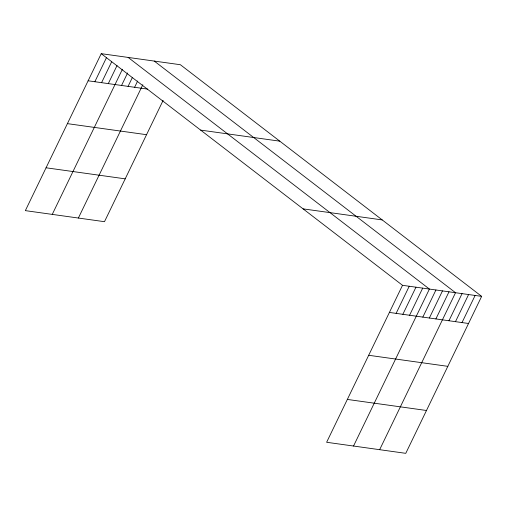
<?xml version="1.0" encoding="UTF-8"?>
<svg xmlns="http://www.w3.org/2000/svg" width="507" height="507" viewBox="0 0 507 507"><rect width="100%" height="100%" fill="white"/><g stroke="black" fill="none" stroke-linecap="round" stroke-linejoin="round"><path stroke-width="0.76" d="M481.65 296.367L402.514 285.308L326.628 442.275L405.771 453.334L481.65 296.367L180.372 64.725L101.229 53.666L25.35 210.633L104.486 221.692L163.115 100.424M94.847 81.728L106.609 57.386M101.571 82.673L111.66 61.803M108.295 83.611L117.041 65.53M52.259 214.391L122.421 69.25M121.553 85.461L127.606 72.945M128.081 86.374L132.454 77.337M134.615 87.286L137.638 81.031M78.376 218.042L142.822 84.726M396.125 313.37L409.238 286.246M402.85 314.315L415.962 287.19M409.58 315.253L422.692 288.128M353.537 446.033L429.416 289.066L128.138 57.424M422.832 317.109L435.944 289.979M429.366 318.022L442.478 290.891M435.893 318.928L449.006 291.804M379.654 449.684L455.533 292.716L154.255 61.074M448.949 320.754L462.061 293.629M455.476 321.666L468.595 294.542M462.01 322.579L475.122 295.454M88.117 80.79L147.67 89.112M200.652 130.109L279.794 141.168M67.406 123.638L146.542 134.697M46.061 167.785L125.204 178.844M303.091 208.865L382.227 219.924M389.395 312.432L468.538 323.491M368.684 355.28L447.827 366.339M347.346 399.427L426.482 410.486M101.229 53.666L402.514 285.308"/></g></svg>
